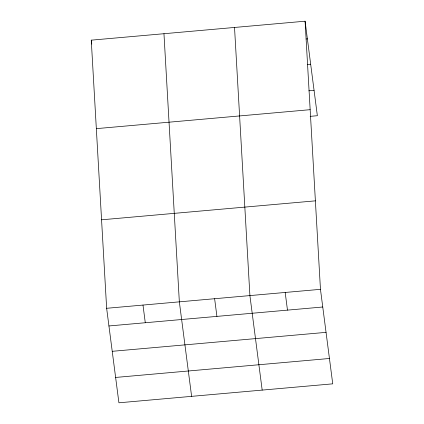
<?xml version="1.0" encoding="UTF-8"?>
<svg xmlns="http://www.w3.org/2000/svg" width="424" height="424" viewBox="0 0 424 424"><rect width="100%" height="100%" fill="white"/><g stroke="black" fill="none" stroke-linecap="round" stroke-linejoin="round"><path stroke-width="0.64" d="M305.084 21.2L320.464 289.332L332.739 383.842L118.916 402.8L106.641 308.29L91.261 40.158L305.084 21.2L317.359 115.71L310.172 116.346M306.075 38.981L307.379 38.865M307.405 64.517L310.675 64.225M308.842 90.816L314.067 90.349M96.333 128.642L310.161 109.683M101.564 219.807L315.392 200.849M106.641 308.29L320.464 289.332M108.936 325.961L322.759 307.002M112.228 351.316L326.056 332.358M115.62 377.445L329.448 358.487M285.182 292.465L287.477 310.13M262.18 390.096L249.906 295.592L234.525 27.454M214.624 298.719L216.918 316.384M191.616 396.355L179.341 301.846L163.961 33.713M142.989 305.068L145.284 322.738M91.261 40.158L91.77 44.085"/></g></svg>
